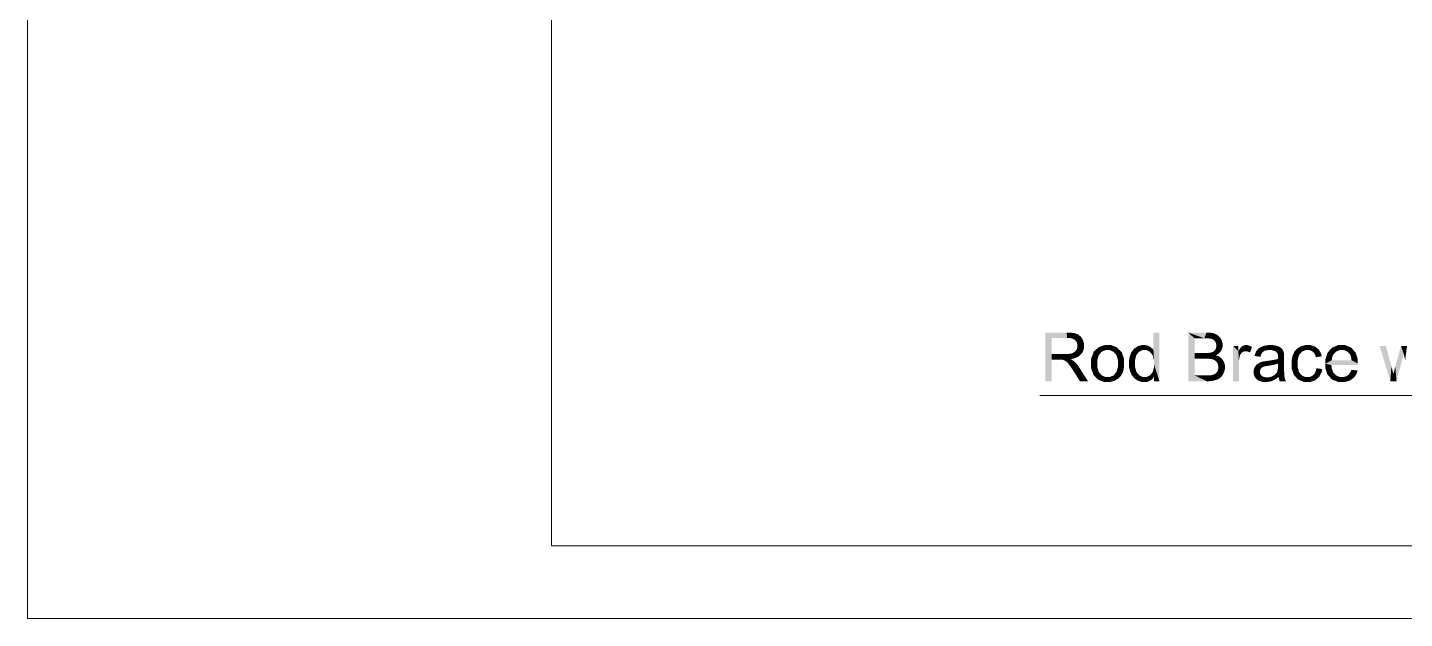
# Model space of a CAD drawing. Header units: millimetres. Extents: x 2 to 579, y 1 to 405.
# Drawn here: x 103.1 to 162.8, y 72.5 to 98.1 of the extents above; entities that cross this region are included whole.
import ezdxf

# ---------------------------------------------------------------- set-up
doc = ezdxf.new("R2010")
doc.units = ezdxf.units.MM
doc.linetypes.add('XKITLINE00', pattern=[0])
doc.layers.add('GraphicObject', color=6, linetype='Continuous', lineweight=0)
doc.layers.add('LinkedObject', color=7, linetype='Continuous', lineweight=0)

# ---------------------------------------------------------------- blocks, each defined once
blk = doc.blocks.new('*A3')
at = {"layer": 'GraphicObject', "color": 3, "linetype": 'XKITLINE00', "lineweight": 0}
for p, q in [((103.15, 211.464), (103.15, 72.512)), ((103.15, 72.512), (237.709, 72.512))]:
    blk.add_line(p, q, dxfattribs=at)
blk = doc.blocks.new('*A4')
at = {"layer": 'LinkedObject'}
for points in [[(147.489, 83.969), (147.211, 82.792), (147.211, 84.898)], [(147.211, 84.898), (147.489, 84.667), (147.489, 83.969)], [(148.155, 84.667), (147.211, 84.898), (148.143, 84.898)], [(147.489, 84.667), (147.211, 84.898), (148.155, 84.667)], [(148.143, 84.898), (148.272, 84.667), (148.155, 84.667)], [(148.498, 84.87), (148.143, 84.898), (148.284, 84.898)], [(148.571, 84.841), (148.143, 84.898), (148.498, 84.87)], [(148.443, 84.618), (148.143, 84.898), (148.571, 84.841)], [(148.272, 84.667), (148.143, 84.898), (148.443, 84.618)], [(148.571, 84.841), (148.497, 84.57), (148.443, 84.618)], [(148.644, 84.813), (148.497, 84.57), (148.571, 84.841)], [(148.497, 84.57), (148.644, 84.813), (148.551, 84.522)], [(148.551, 84.522), (148.644, 84.813), (148.804, 84.641)], [(148.804, 84.641), (148.644, 84.813), (148.761, 84.713)], [(152.158, 84.898), (151.899, 84.142), (151.899, 84.898)], [(152.158, 84.898), (151.922, 83.689), (151.899, 84.142)], [(151.922, 83.689), (152.158, 84.898), (152.158, 82.792)], [(153.403, 84.898), (153.681, 83.765), (153.403, 82.792)], [(153.681, 84.014), (153.681, 83.765), (153.403, 84.898)], [(153.403, 84.898), (153.681, 84.65), (153.681, 84.014)], [(154.103, 84.65), (153.403, 84.898), (154.193, 84.898)], [(153.681, 84.65), (153.403, 84.898), (154.103, 84.65)], [(154.103, 84.65), (154.193, 84.898), (154.217, 84.65)], [(154.193, 84.898), (154.377, 84.635), (154.217, 84.65)], [(154.314, 84.898), (154.377, 84.635), (154.193, 84.898)], [(154.508, 84.866), (154.377, 84.635), (154.314, 84.898)], [(154.377, 84.635), (154.508, 84.866), (154.424, 84.62)], [(154.424, 84.62), (154.508, 84.866), (154.471, 84.606)], [(154.471, 84.606), (154.508, 84.866), (154.581, 84.834)], [(154.581, 84.834), (154.543, 84.551), (154.471, 84.606)], [(154.654, 84.802), (154.543, 84.551), (154.581, 84.834)], [(154.768, 84.704), (154.543, 84.551), (154.654, 84.802)], [(154.809, 84.637), (154.543, 84.551), (154.768, 84.704)], [(148.747, 83.946), (148.44, 84.029), (148.522, 84.092)], [(148.55, 84.135), (148.747, 83.946), (148.522, 84.092)], [(148.578, 84.179), (148.747, 83.946), (148.55, 84.135)], [(148.804, 84.641), (148.606, 84.399), (148.551, 84.522)], [(148.578, 84.179), (148.892, 84.324), (148.747, 83.946)], [(148.606, 84.273), (148.892, 84.324), (148.578, 84.179)], [(148.848, 84.569), (148.606, 84.399), (148.804, 84.641)], [(148.892, 84.411), (148.606, 84.399), (148.848, 84.569)], [(148.892, 84.324), (148.606, 84.399), (148.892, 84.411)], [(148.606, 84.399), (148.892, 84.324), (148.606, 84.325)], [(148.892, 84.324), (148.606, 84.273), (148.606, 84.325)], [(148.747, 83.946), (148.892, 84.324), (148.82, 84.023)], [(148.82, 84.023), (148.892, 84.324), (148.892, 84.212)], [(149.435, 84.183), (149.199, 83.556), (149.317, 84.081)], [(149.529, 83.921), (149.199, 83.556), (149.435, 84.183)], [(149.317, 84.081), (149.199, 83.556), (149.199, 83.768)], [(149.773, 84.353), (149.435, 84.183), (149.533, 84.268)], [(149.914, 84.353), (149.435, 84.183), (149.773, 84.353)], [(149.817, 84.138), (149.435, 84.183), (149.914, 84.353)], [(149.435, 84.183), (149.656, 84.066), (149.593, 83.993)], [(149.656, 84.066), (149.435, 84.183), (149.817, 84.138)], [(149.529, 83.921), (149.435, 84.183), (149.593, 83.993)], [(149.817, 84.138), (149.914, 84.353), (149.914, 84.138)], [(149.914, 84.353), (150.01, 84.138), (149.914, 84.138)], [(150.328, 84.25), (149.914, 84.353), (150.071, 84.353)], [(150.428, 84.147), (149.914, 84.353), (150.328, 84.25)], [(150.169, 84.065), (149.914, 84.353), (150.428, 84.147)], [(150.01, 84.138), (149.914, 84.353), (150.169, 84.065)], [(150.169, 84.065), (150.428, 84.147), (150.233, 83.992)], [(150.428, 84.147), (150.298, 83.919), (150.233, 83.992)], [(150.298, 83.919), (150.428, 84.147), (150.362, 83.705)], [(150.362, 83.705), (150.428, 84.147), (150.627, 83.577)], [(150.627, 83.759), (150.428, 84.147), (150.528, 84.044)], [(150.627, 83.577), (150.428, 84.147), (150.627, 83.759)], [(150.95, 84.062), (151.217, 83.997), (150.912, 83.969)], [(151.064, 84.204), (151.217, 83.997), (150.95, 84.062)], [(151.275, 84.068), (151.064, 84.204), (151.14, 84.254)], [(151.217, 83.997), (151.064, 84.204), (151.275, 84.068)], [(151.216, 84.303), (151.418, 84.138), (151.14, 84.254)], [(151.14, 84.254), (151.418, 84.138), (151.275, 84.068)], [(151.385, 84.353), (151.418, 84.138), (151.216, 84.303)], [(151.479, 84.353), (151.418, 84.138), (151.385, 84.353)], [(151.418, 84.138), (151.479, 84.353), (151.505, 84.138)], [(151.479, 84.353), (151.593, 84.138), (151.505, 84.138)], [(151.548, 84.353), (151.593, 84.138), (151.479, 84.353)], [(151.671, 84.324), (151.593, 84.138), (151.548, 84.353)], [(151.724, 84.294), (151.593, 84.138), (151.671, 84.324)], [(151.724, 84.294), (151.742, 84.065), (151.593, 84.138)], [(151.778, 84.265), (151.742, 84.065), (151.724, 84.294)], [(151.866, 84.189), (151.742, 84.065), (151.778, 84.265)], [(151.899, 84.142), (151.742, 84.065), (151.866, 84.189)], [(151.742, 84.065), (151.899, 84.142), (151.802, 83.992)], [(151.802, 83.992), (151.899, 84.142), (151.862, 83.918)], [(151.899, 84.142), (151.922, 83.689), (151.862, 83.918)], [(154.537, 84.106), (154.819, 84.105), (154.457, 84.054)], [(154.457, 84.054), (154.819, 84.105), (154.672, 83.949)], [(154.564, 84.143), (154.819, 84.105), (154.537, 84.106)], [(154.543, 84.551), (154.809, 84.637), (154.568, 84.511)], [(154.819, 84.105), (154.564, 84.143), (154.591, 84.18)], [(154.809, 84.637), (154.593, 84.471), (154.568, 84.511)], [(154.591, 84.18), (154.892, 84.359), (154.819, 84.105)], [(154.618, 84.271), (154.892, 84.359), (154.591, 84.18)], [(154.593, 84.471), (154.809, 84.637), (154.618, 84.379)], [(154.618, 84.379), (154.809, 84.637), (154.892, 84.359)], [(154.892, 84.359), (154.618, 84.327), (154.618, 84.379)], [(154.618, 84.327), (154.892, 84.359), (154.618, 84.271)], [(154.672, 83.949), (154.819, 84.105), (154.782, 84.046)], [(154.892, 84.432), (154.809, 84.637), (154.851, 84.571)], [(154.892, 84.359), (154.809, 84.637), (154.892, 84.432)], [(154.819, 84.105), (154.892, 84.359), (154.855, 84.165)], [(154.855, 84.165), (154.892, 84.359), (154.892, 84.292)], [(155.341, 84.319), (155.574, 84.087), (155.341, 82.792)], [(155.574, 84.087), (155.341, 84.319), (155.574, 84.319)], [(155.341, 82.792), (155.574, 84.087), (155.6, 82.792)], [(155.738, 84.301), (155.574, 84.087), (155.701, 84.275)], [(155.848, 84.085), (155.574, 84.087), (155.738, 84.301)], [(155.701, 84.275), (155.574, 84.087), (155.619, 84.168)], [(155.574, 84.087), (155.6, 83.591), (155.6, 82.792)], [(155.6, 83.591), (155.574, 84.087), (155.6, 83.673)], [(155.6, 83.673), (155.574, 84.087), (155.621, 83.824)], [(155.621, 83.824), (155.574, 84.087), (155.643, 83.893)], [(155.643, 83.893), (155.574, 84.087), (155.657, 83.938)], [(155.657, 83.938), (155.574, 84.087), (155.705, 84.009)], [(155.705, 84.009), (155.574, 84.087), (155.738, 84.034)], [(155.738, 84.034), (155.574, 84.087), (155.772, 84.06)], [(155.772, 84.06), (155.574, 84.087), (155.848, 84.085)], [(155.776, 84.327), (155.89, 84.085), (155.738, 84.301)], [(155.738, 84.301), (155.89, 84.085), (155.848, 84.085)], [(155.858, 84.353), (155.89, 84.085), (155.776, 84.327)], [(155.903, 84.353), (155.89, 84.085), (155.858, 84.353)], [(155.903, 84.353), (155.937, 84.085), (155.89, 84.085)], [(156.101, 84.311), (155.903, 84.353), (155.969, 84.353)], [(156.168, 84.27), (155.903, 84.353), (156.101, 84.311)], [(156.031, 84.058), (155.903, 84.353), (156.168, 84.27)], [(155.937, 84.085), (155.903, 84.353), (156.031, 84.058)], [(156.031, 84.058), (156.168, 84.27), (156.078, 84.031)], [(156.391, 84.145), (156.278, 83.883), (156.352, 84.095)], [(156.615, 84.043), (156.278, 83.883), (156.391, 84.145)], [(156.352, 84.095), (156.278, 83.883), (156.295, 83.964)], [(156.431, 84.195), (156.702, 84.106), (156.391, 84.145)], [(156.615, 84.043), (156.391, 84.145), (156.659, 84.074)], [(156.659, 84.074), (156.391, 84.145), (156.702, 84.106)], [(156.545, 84.272), (156.702, 84.106), (156.431, 84.195)], [(156.62, 84.299), (156.702, 84.106), (156.545, 84.272)], [(156.867, 84.353), (156.62, 84.299), (156.694, 84.326)], [(156.837, 84.138), (156.62, 84.299), (156.867, 84.353)], [(156.702, 84.106), (156.62, 84.299), (156.837, 84.138)], [(156.837, 84.138), (156.867, 84.353), (156.928, 84.138)], [(156.928, 84.138), (156.867, 84.353), (157.025, 84.138)], [(156.966, 84.353), (157.025, 84.138), (156.867, 84.353)], [(157.222, 84.33), (156.966, 84.353), (157.063, 84.353)], [(157.283, 84.307), (156.966, 84.353), (157.222, 84.33)], [(157.172, 84.094), (156.966, 84.353), (157.283, 84.307)], [(157.025, 84.138), (156.966, 84.353), (157.172, 84.094)], [(157.172, 84.094), (157.283, 84.307), (157.222, 84.051)], [(157.222, 84.051), (157.283, 84.307), (157.258, 84.018)], [(157.283, 84.307), (157.295, 83.907), (157.258, 84.018)], [(157.463, 84.191), (157.295, 83.907), (157.283, 84.307)], [(157.434, 84.226), (157.283, 84.307), (157.344, 84.284)], [(157.463, 84.191), (157.283, 84.307), (157.434, 84.226)], [(157.491, 84.156), (157.295, 83.907), (157.463, 84.191)], [(157.532, 84.068), (157.295, 83.907), (157.491, 84.156)], [(157.543, 84.015), (157.295, 83.907), (157.532, 84.068)], [(158.001, 84.075), (158.265, 84), (157.96, 83.982)], [(158.125, 84.214), (158.265, 84), (158.001, 84.075)], [(158.326, 84.07), (158.125, 84.214), (158.209, 84.26)], [(158.265, 84), (158.125, 84.214), (158.326, 84.07)], [(158.292, 84.306), (158.485, 84.14), (158.209, 84.26)], [(158.209, 84.26), (158.485, 84.14), (158.326, 84.07)], [(158.474, 84.353), (158.485, 84.14), (158.292, 84.306)], [(158.572, 84.353), (158.485, 84.14), (158.474, 84.353)], [(158.485, 84.14), (158.572, 84.353), (158.582, 84.14)], [(158.572, 84.353), (158.647, 84.14), (158.582, 84.14)], [(158.899, 84.29), (158.572, 84.353), (158.696, 84.353)], [(158.978, 84.227), (158.572, 84.353), (158.899, 84.29)], [(158.757, 84.101), (158.572, 84.353), (158.978, 84.227)], [(158.647, 84.14), (158.572, 84.353), (158.757, 84.101)], [(158.757, 84.101), (158.978, 84.227), (158.802, 84.062)], [(158.978, 84.227), (158.848, 84.023), (158.802, 84.062)], [(158.848, 84.023), (158.978, 84.227), (158.911, 83.908)], [(158.911, 83.908), (158.978, 84.227), (159.18, 83.868)], [(159.158, 83.984), (158.978, 84.227), (159.056, 84.164)], [(159.18, 83.868), (158.978, 84.227), (159.158, 83.984)], [(159.538, 84.14), (159.34, 83.735), (159.439, 84.034)], [(159.693, 83.961), (159.34, 83.735), (159.538, 84.14)], [(159.637, 84.247), (159.815, 84.08), (159.538, 84.14)], [(159.538, 84.14), (159.815, 84.08), (159.693, 83.961)], [(160.051, 84.353), (159.637, 84.247), (159.894, 84.353)], [(159.964, 84.14), (159.637, 84.247), (160.051, 84.353)], [(159.815, 84.08), (159.637, 84.247), (159.964, 84.14)], [(159.964, 84.14), (160.051, 84.353), (160.053, 84.14)], [(160.051, 84.353), (160.151, 84.14), (160.053, 84.14)], [(160.454, 84.249), (160.051, 84.353), (160.204, 84.353)], [(160.551, 84.144), (160.051, 84.353), (160.454, 84.249)], [(160.311, 84.065), (160.051, 84.353), (160.551, 84.144)], [(160.151, 84.14), (160.051, 84.353), (160.311, 84.065)], [(160.311, 84.065), (160.551, 84.144), (160.373, 83.991)], [(160.551, 84.144), (160.413, 83.943), (160.373, 83.991)], [(160.413, 83.943), (160.551, 84.144), (160.462, 83.798)], [(160.462, 83.798), (160.551, 84.144), (160.745, 83.747)], [(160.745, 83.747), (160.551, 84.144), (160.648, 84.04)], [(161.958, 84.319), (162.156, 82.792), (161.691, 84.319)], [(162.201, 83.437), (162.156, 82.792), (161.958, 84.319)], [(162.616, 84.319), (162.736, 83.967), (162.369, 83.424)], [(162.878, 84.319), (162.736, 83.967), (162.616, 84.319)], [(162.736, 83.967), (162.878, 84.319), (162.796, 83.705)], [(147.489, 83.969), (147.489, 83.727), (147.211, 82.792)], [(147.211, 82.792), (147.489, 83.727), (147.489, 82.792)], [(147.812, 83.727), (147.489, 83.969), (148.087, 83.969)], [(147.489, 83.727), (147.489, 83.969), (147.812, 83.727)], [(147.812, 83.727), (148.087, 83.969), (147.866, 83.727)], [(147.866, 83.727), (148.087, 83.969), (147.943, 83.722)], [(147.943, 83.722), (148.087, 83.969), (147.967, 83.717)], [(147.967, 83.717), (148.087, 83.969), (147.999, 83.709)], [(147.999, 83.709), (148.087, 83.969), (148.063, 83.681)], [(148.063, 83.681), (148.087, 83.969), (148.183, 83.969)], [(148.063, 83.681), (148.183, 83.969), (148.094, 83.661)], [(148.183, 83.969), (148.3, 83.75), (148.094, 83.661)], [(148.094, 83.661), (148.3, 83.75), (148.125, 83.641)], [(148.3, 83.75), (148.196, 83.571), (148.125, 83.641)], [(148.332, 83.989), (148.3, 83.75), (148.183, 83.969)], [(148.355, 83.724), (148.196, 83.571), (148.3, 83.75)], [(148.196, 83.571), (148.355, 83.724), (148.235, 83.521)], [(148.235, 83.521), (148.355, 83.724), (148.275, 83.47)], [(148.275, 83.47), (148.355, 83.724), (148.468, 83.646)], [(148.468, 83.646), (148.375, 83.325), (148.275, 83.47)], [(148.3, 83.75), (148.332, 83.989), (148.451, 83.771)], [(148.386, 84.009), (148.747, 83.946), (148.332, 83.989)], [(148.675, 83.869), (148.332, 83.989), (148.747, 83.946)], [(148.451, 83.771), (148.332, 83.989), (148.675, 83.869)], [(148.468, 83.646), (148.355, 83.724), (148.439, 83.671)], [(148.528, 83.59), (148.375, 83.325), (148.468, 83.646)], [(148.644, 83.45), (148.375, 83.325), (148.528, 83.59)], [(148.44, 84.029), (148.747, 83.946), (148.386, 84.009)], [(149.465, 83.702), (149.199, 83.556), (149.529, 83.921)], [(149.199, 83.556), (149.465, 83.702), (149.465, 83.555)], [(149.199, 83.556), (149.397, 82.964), (149.199, 83.362)], [(149.465, 83.409), (149.397, 82.964), (149.199, 83.556)], [(149.465, 83.409), (149.199, 83.556), (149.465, 83.555)], [(150.298, 83.191), (150.627, 83.577), (150.539, 83.114)], [(150.362, 83.414), (150.627, 83.577), (150.298, 83.191)], [(150.362, 83.705), (150.627, 83.577), (150.362, 83.564)], [(150.627, 83.577), (150.362, 83.414), (150.362, 83.564)], [(150.539, 83.114), (150.627, 83.577), (150.583, 83.198)], [(150.583, 83.198), (150.627, 83.577), (150.627, 83.43)], [(150.912, 83.969), (150.836, 83.554), (150.874, 83.876)], [(151.159, 83.927), (150.836, 83.554), (150.912, 83.969)], [(151.101, 83.705), (150.836, 83.554), (151.159, 83.927)], [(150.874, 83.876), (150.836, 83.554), (150.836, 83.668)], [(150.836, 83.554), (151.101, 83.705), (151.101, 83.554)], [(150.836, 83.554), (151.101, 83.407), (150.836, 83.437)], [(151.101, 83.407), (150.836, 83.554), (151.101, 83.554)], [(150.912, 83.969), (151.217, 83.997), (151.159, 83.927)], [(151.922, 83.689), (152.158, 82.792), (151.922, 83.532)], [(151.922, 83.532), (152.158, 82.792), (151.922, 83.39)], [(153.403, 82.792), (153.681, 83.765), (153.681, 83.041)], [(154.169, 83.765), (153.681, 84.014), (154.137, 84.014)], [(153.681, 83.765), (153.681, 84.014), (154.169, 83.765)], [(154.27, 83.765), (154.137, 84.014), (154.23, 84.014)], [(154.169, 83.765), (154.137, 84.014), (154.27, 83.765)], [(154.363, 84.026), (154.598, 83.913), (154.23, 84.014)], [(154.23, 84.014), (154.598, 83.913), (154.27, 83.765)], [(154.27, 83.765), (154.598, 83.913), (154.424, 83.748)], [(154.404, 84.038), (154.672, 83.949), (154.363, 84.026)], [(154.598, 83.913), (154.363, 84.026), (154.672, 83.949)], [(154.457, 84.054), (154.672, 83.949), (154.404, 84.038)], [(154.598, 83.913), (154.478, 83.73), (154.424, 83.748)], [(154.478, 83.73), (154.598, 83.913), (154.531, 83.712)], [(154.531, 83.712), (154.598, 83.913), (154.615, 83.651)], [(154.84, 83.789), (154.598, 83.913), (154.693, 83.885)], [(154.615, 83.651), (154.598, 83.913), (154.84, 83.789)], [(154.615, 83.651), (154.84, 83.789), (154.646, 83.608)], [(154.646, 83.608), (154.84, 83.789), (154.676, 83.564)], [(154.676, 83.564), (154.84, 83.789), (154.891, 83.722)], [(154.891, 83.722), (154.707, 83.462), (154.676, 83.564)], [(154.942, 83.654), (154.707, 83.462), (154.891, 83.722)], [(154.993, 83.495), (154.707, 83.462), (154.942, 83.654)], [(154.993, 83.403), (154.707, 83.462), (154.993, 83.495)], [(156.551, 83.93), (156.278, 83.883), (156.615, 84.043)], [(156.278, 83.883), (156.551, 83.93), (156.53, 83.849)], [(156.377, 83.52), (156.545, 83.325), (156.31, 83.446)], [(156.563, 83.353), (156.377, 83.52), (156.418, 83.548)], [(156.545, 83.325), (156.377, 83.52), (156.563, 83.353)], [(156.459, 83.576), (156.614, 83.395), (156.418, 83.548)], [(156.418, 83.548), (156.614, 83.395), (156.563, 83.353)], [(156.552, 83.619), (156.614, 83.395), (156.459, 83.576)], [(156.604, 83.633), (156.614, 83.395), (156.552, 83.619)], [(156.642, 83.643), (156.68, 83.424), (156.604, 83.633)], [(156.614, 83.395), (156.604, 83.633), (156.647, 83.409)], [(156.647, 83.409), (156.604, 83.633), (156.68, 83.424)], [(156.756, 83.663), (156.793, 83.45), (156.642, 83.643)], [(156.642, 83.643), (156.793, 83.45), (156.68, 83.424)], [(156.833, 83.672), (156.873, 83.461), (156.756, 83.663)], [(156.756, 83.663), (156.873, 83.461), (156.793, 83.45)], [(156.989, 83.691), (157.013, 83.481), (156.833, 83.672)], [(156.833, 83.672), (157.013, 83.481), (156.873, 83.461)], [(157.22, 83.735), (157.295, 83.559), (156.989, 83.691)], [(156.989, 83.691), (157.295, 83.559), (157.013, 83.481)], [(157.013, 83.481), (157.295, 83.559), (157.225, 83.53)], [(157.293, 83.761), (157.295, 83.559), (157.22, 83.735)], [(157.294, 83.788), (157.55, 83.982), (157.293, 83.761)], [(157.293, 83.761), (157.55, 83.982), (157.295, 83.559)], [(157.556, 83.777), (157.293, 83.464), (157.295, 83.559)], [(157.556, 83.432), (157.293, 83.464), (157.556, 83.777)], [(157.556, 83.432), (157.293, 83.378), (157.293, 83.464)], [(157.295, 83.821), (157.55, 83.982), (157.294, 83.788)], [(157.295, 83.907), (157.543, 84.015), (157.55, 83.982)], [(157.295, 83.907), (157.55, 83.982), (157.295, 83.828)], [(157.295, 83.828), (157.55, 83.982), (157.295, 83.821)], [(157.556, 83.863), (157.295, 83.559), (157.55, 83.982)], [(157.556, 83.777), (157.295, 83.559), (157.556, 83.863)], [(157.96, 83.982), (157.878, 83.55), (157.919, 83.89)], [(158.205, 83.93), (157.878, 83.55), (157.96, 83.982)], [(158.144, 83.709), (157.878, 83.55), (158.205, 83.93)], [(157.919, 83.89), (157.878, 83.55), (157.878, 83.673)], [(157.878, 83.55), (158.144, 83.709), (158.144, 83.557)], [(158.144, 83.403), (157.878, 83.55), (158.144, 83.557)], [(157.878, 83.55), (158.068, 82.963), (157.878, 83.359)], [(158.144, 83.403), (158.068, 82.963), (157.878, 83.55)], [(157.96, 83.982), (158.265, 84), (158.205, 83.93)], [(158.911, 83.908), (159.18, 83.868), (158.929, 83.83)], [(159.626, 83.802), (159.34, 83.735), (159.693, 83.961)], [(159.34, 83.735), (159.626, 83.802), (159.62, 83.702)], [(159.62, 83.702), (159.34, 83.543), (159.34, 83.735)], [(159.62, 83.702), (160.745, 83.558), (159.34, 83.543)], [(160.745, 83.547), (159.34, 83.543), (160.745, 83.558)], [(160.744, 83.512), (159.34, 83.543), (160.745, 83.547)], [(159.34, 83.543), (159.536, 82.965), (159.34, 83.357)], [(159.612, 83.364), (159.536, 82.965), (159.34, 83.543)], [(159.612, 83.364), (159.34, 83.543), (159.605, 83.489)], [(160.743, 83.489), (159.34, 83.543), (160.744, 83.512)], [(159.605, 83.489), (159.34, 83.543), (160.743, 83.489)], [(160.471, 83.702), (160.745, 83.558), (159.62, 83.702)], [(160.462, 83.798), (160.745, 83.747), (160.471, 83.702)], [(160.745, 83.558), (160.471, 83.702), (160.745, 83.747)], [(162.369, 83.424), (162.736, 83.967), (162.423, 82.792)], [(148.375, 83.325), (148.644, 83.45), (148.436, 83.23)], [(148.436, 83.23), (148.644, 83.45), (148.698, 83.365)], [(148.436, 83.23), (148.698, 83.365), (148.714, 82.792)], [(148.714, 82.792), (148.698, 83.365), (149.062, 82.792)], [(149.199, 83.362), (149.397, 82.964), (149.298, 83.067)], [(149.529, 83.19), (149.397, 82.964), (149.465, 83.409)], [(149.397, 82.964), (149.529, 83.19), (149.593, 83.117)], [(149.656, 83.044), (149.397, 82.964), (149.593, 83.117)], [(149.656, 83.044), (149.914, 82.759), (149.397, 82.964)], [(149.397, 82.964), (149.914, 82.759), (149.495, 82.861)], [(149.817, 82.971), (149.914, 82.759), (149.656, 83.044)], [(149.914, 82.759), (149.817, 82.971), (149.914, 82.971)], [(149.914, 82.759), (150.01, 82.971), (150.014, 82.759)], [(150.01, 82.971), (149.914, 82.759), (149.914, 82.971)], [(150.282, 82.852), (150.01, 82.971), (150.17, 83.044)], [(150.198, 82.805), (150.01, 82.971), (150.282, 82.852)], [(150.014, 82.759), (150.01, 82.971), (150.198, 82.805)], [(150.234, 83.118), (150.366, 82.899), (150.17, 83.044)], [(150.17, 83.044), (150.366, 82.899), (150.282, 82.852)], [(150.539, 83.114), (150.234, 83.118), (150.298, 83.191)], [(150.495, 83.03), (150.234, 83.118), (150.539, 83.114)], [(150.366, 82.899), (150.234, 83.118), (150.495, 83.03)], [(150.836, 83.437), (151.101, 83.407), (150.878, 83.23)], [(150.878, 83.23), (151.101, 83.407), (150.92, 83.14)], [(150.92, 83.14), (151.101, 83.407), (151.163, 83.189)], [(151.163, 83.189), (151.08, 82.909), (150.92, 83.14)], [(150.92, 83.14), (151.08, 82.909), (150.962, 83.05)], [(151.225, 83.116), (151.08, 82.909), (151.163, 83.189)], [(151.08, 82.909), (151.225, 83.116), (151.157, 82.859)], [(151.157, 82.859), (151.225, 83.116), (151.286, 83.044)], [(151.286, 83.044), (151.492, 82.759), (151.157, 82.859)], [(151.432, 82.971), (151.492, 82.759), (151.286, 83.044)], [(151.492, 82.759), (151.432, 82.971), (151.516, 82.971)], [(151.492, 82.759), (151.918, 82.986), (151.633, 82.759)], [(151.601, 82.971), (151.918, 82.986), (151.492, 82.759)], [(151.601, 82.971), (151.492, 82.759), (151.516, 82.971)], [(151.745, 83.04), (151.918, 82.986), (151.601, 82.971)], [(151.633, 82.759), (151.918, 82.986), (151.846, 82.872)], [(151.918, 82.986), (151.745, 83.04), (151.804, 83.11)], [(151.863, 83.179), (151.918, 82.986), (151.804, 83.11)], [(151.922, 83.39), (152.158, 82.792), (151.863, 83.179)], [(151.863, 83.179), (152.158, 82.792), (151.918, 82.986)], [(151.918, 82.986), (152.158, 82.792), (151.918, 82.792)], [(153.681, 83.041), (154.206, 82.792), (153.403, 82.792)], [(154.207, 83.041), (154.206, 82.792), (153.681, 83.041)], [(154.207, 83.041), (154.306, 82.792), (154.206, 82.792)], [(154.274, 83.041), (154.306, 82.792), (154.207, 83.041)], [(154.37, 83.046), (154.476, 82.81), (154.274, 83.041)], [(154.274, 83.041), (154.476, 82.81), (154.306, 82.792)], [(154.397, 83.051), (154.476, 82.81), (154.37, 83.046)], [(154.546, 82.827), (154.397, 83.051), (154.445, 83.059)], [(154.476, 82.81), (154.397, 83.051), (154.546, 82.827)], [(154.526, 83.088), (154.776, 82.932), (154.445, 83.059)], [(154.445, 83.059), (154.776, 82.932), (154.546, 82.827)], [(154.558, 83.108), (154.776, 82.932), (154.526, 83.088)], [(154.546, 82.827), (154.776, 82.932), (154.615, 82.845)], [(154.776, 82.932), (154.558, 83.108), (154.591, 83.128)], [(154.644, 83.187), (154.931, 83.128), (154.591, 83.128)], [(154.591, 83.128), (154.931, 83.128), (154.776, 82.932)], [(154.615, 82.845), (154.776, 82.932), (154.73, 82.897)], [(154.665, 83.225), (154.931, 83.128), (154.644, 83.187)], [(154.931, 83.128), (154.665, 83.225), (154.686, 83.264)], [(154.686, 83.264), (154.993, 83.403), (154.931, 83.128)], [(154.707, 83.353), (154.993, 83.403), (154.686, 83.264)], [(154.707, 83.462), (154.993, 83.403), (154.707, 83.403)], [(154.993, 83.403), (154.707, 83.353), (154.707, 83.403)], [(154.776, 82.932), (154.931, 83.128), (154.822, 82.966)], [(154.822, 82.966), (154.931, 83.128), (154.899, 83.064)], [(154.931, 83.128), (154.993, 83.403), (154.962, 83.191)], [(154.962, 83.191), (154.993, 83.403), (154.993, 83.329)], [(156.284, 83.4), (156.233, 83.195), (156.259, 83.353)], [(156.527, 83.298), (156.233, 83.195), (156.284, 83.4)], [(156.259, 83.353), (156.233, 83.195), (156.233, 83.251)], [(156.509, 83.236), (156.233, 83.195), (156.527, 83.298)], [(156.233, 83.195), (156.509, 83.236), (156.509, 83.202)], [(156.509, 83.15), (156.233, 83.195), (156.509, 83.202)], [(156.233, 83.195), (156.509, 83.15), (156.233, 83.1)], [(156.233, 83.1), (156.509, 83.15), (156.301, 82.943)], [(156.31, 83.446), (156.545, 83.325), (156.284, 83.4)], [(156.284, 83.4), (156.545, 83.325), (156.527, 83.298)], [(156.301, 82.943), (156.509, 83.15), (156.368, 82.881)], [(156.368, 82.881), (156.509, 83.15), (156.548, 83.064)], [(156.548, 83.064), (156.436, 82.82), (156.368, 82.881)], [(156.587, 83.03), (156.436, 82.82), (156.548, 83.064)], [(156.627, 82.995), (156.436, 82.82), (156.587, 83.03)], [(156.436, 82.82), (156.627, 82.995), (156.629, 82.759)], [(156.754, 82.759), (156.627, 82.995), (156.741, 82.961)], [(156.629, 82.759), (156.627, 82.995), (156.754, 82.759)], [(156.741, 82.961), (156.83, 82.759), (156.754, 82.759)], [(156.816, 82.961), (156.83, 82.759), (156.741, 82.961)], [(156.891, 82.961), (156.83, 82.759), (156.816, 82.961)], [(156.83, 82.759), (156.891, 82.961), (156.973, 82.784)], [(157.039, 82.808), (156.891, 82.961), (157.023, 82.993)], [(156.973, 82.784), (156.891, 82.961), (157.039, 82.808)], [(157.316, 82.98), (157.023, 82.993), (157.081, 83.026)], [(157.244, 82.919), (157.023, 82.993), (157.316, 82.98)], [(157.105, 82.833), (157.023, 82.993), (157.244, 82.919)], [(157.039, 82.808), (157.023, 82.993), (157.105, 82.833)], [(157.139, 83.059), (157.564, 83.024), (157.081, 83.026)], [(157.564, 83.024), (157.316, 82.98), (157.081, 83.026)], [(157.139, 83.059), (157.556, 83.252), (157.564, 83.024)], [(157.225, 83.148), (157.556, 83.252), (157.139, 83.059)], [(157.252, 83.205), (157.556, 83.252), (157.225, 83.148)], [(157.556, 83.252), (157.252, 83.205), (157.273, 83.249)], [(157.273, 83.249), (157.556, 83.432), (157.556, 83.252)], [(157.293, 83.378), (157.556, 83.432), (157.273, 83.249)], [(157.316, 82.98), (157.564, 83.024), (157.322, 82.926)], [(157.322, 82.926), (157.564, 83.024), (157.573, 82.976)], [(157.573, 82.976), (157.348, 82.832), (157.322, 82.926)], [(157.581, 82.928), (157.348, 82.832), (157.573, 82.976)], [(157.581, 82.928), (157.369, 82.792), (157.348, 82.832)], [(157.614, 82.836), (157.369, 82.792), (157.581, 82.928)], [(157.878, 83.359), (158.068, 82.963), (157.973, 83.066)], [(158.202, 83.18), (158.068, 82.963), (158.144, 83.403)], [(158.068, 82.963), (158.202, 83.18), (158.261, 83.111)], [(158.32, 83.041), (158.068, 82.963), (158.261, 83.111)], [(158.32, 83.041), (158.571, 82.759), (158.068, 82.963)], [(158.068, 82.963), (158.571, 82.759), (158.163, 82.861)], [(158.473, 82.971), (158.571, 82.759), (158.32, 83.041)], [(158.571, 82.759), (158.473, 82.971), (158.568, 82.971)], [(158.644, 82.971), (158.571, 82.759), (158.568, 82.971)], [(158.644, 82.971), (158.992, 82.907), (158.571, 82.759)], [(158.571, 82.759), (158.992, 82.907), (158.696, 82.759)], [(158.77, 83.018), (158.992, 82.907), (158.644, 82.971)], [(158.696, 82.759), (158.992, 82.907), (158.906, 82.833)], [(158.992, 82.907), (158.77, 83.018), (158.821, 83.065)], [(158.872, 83.111), (158.992, 82.907), (158.821, 83.065)], [(158.872, 83.111), (159.205, 83.319), (158.992, 82.907)], [(158.937, 83.255), (159.205, 83.319), (158.872, 83.111)], [(159.205, 83.319), (158.937, 83.255), (158.95, 83.352)], [(158.992, 82.907), (159.205, 83.319), (159.078, 82.982)], [(159.078, 82.982), (159.205, 83.319), (159.184, 83.187)], [(159.34, 83.357), (159.536, 82.965), (159.438, 83.068)], [(159.683, 83.171), (159.536, 82.965), (159.612, 83.364)], [(159.536, 82.965), (159.683, 83.171), (159.634, 82.862)], [(159.747, 83.105), (159.634, 82.862), (159.683, 83.171)], [(159.811, 83.038), (159.634, 82.862), (159.747, 83.105)], [(159.811, 83.038), (160.066, 82.759), (159.634, 82.862)], [(159.97, 82.971), (160.066, 82.759), (159.811, 83.038)], [(160.066, 82.971), (160.066, 82.759), (159.97, 82.971)], [(160.137, 82.971), (160.502, 82.888), (160.066, 82.759)], [(160.137, 82.971), (160.066, 82.759), (160.066, 82.971)], [(160.066, 82.759), (160.502, 82.888), (160.199, 82.759)], [(160.258, 83.009), (160.502, 82.888), (160.137, 82.971)], [(160.199, 82.759), (160.502, 82.888), (160.417, 82.823)], [(160.309, 83.046), (160.587, 82.952), (160.258, 83.009)], [(160.502, 82.888), (160.258, 83.009), (160.587, 82.952)], [(160.359, 83.084), (160.587, 82.952), (160.309, 83.046)], [(160.359, 83.084), (160.736, 83.251), (160.587, 82.952)], [(160.438, 83.203), (160.736, 83.251), (160.359, 83.084)], [(160.736, 83.251), (160.438, 83.203), (160.468, 83.285)], [(160.587, 82.952), (160.736, 83.251), (160.704, 83.134)], [(162.29, 83.11), (162.156, 82.792), (162.201, 83.437)], [(162.156, 82.792), (162.29, 83.11), (162.423, 82.792)], [(162.293, 83.122), (162.423, 82.792), (162.29, 83.11)], [(162.332, 83.279), (162.423, 82.792), (162.293, 83.122)], [(162.369, 83.424), (162.423, 82.792), (162.332, 83.279)], [(149.495, 82.861), (149.914, 82.759), (149.754, 82.759)], [(151.157, 82.859), (151.492, 82.759), (151.233, 82.809)], [(151.233, 82.809), (151.492, 82.759), (151.401, 82.759)], [(157.369, 82.792), (157.614, 82.836), (157.638, 82.792)], [(158.163, 82.861), (158.571, 82.759), (158.415, 82.759)], [(159.634, 82.862), (160.066, 82.759), (159.899, 82.759)]]:
    blk.add_hatch(color=7, dxfattribs=at).paths.add_polyline_path(points, flags=17)
at = {"layer": 'LinkedObject', "color": 2, "linetype": 'XKITLINE00', "lineweight": 0}
for p, q in [((125.83, 75.655), (125.83, 147.147)), ((209.982, 75.655), (125.83, 75.655))]:
    blk.add_line(p, q, dxfattribs=at)
at = {"layer": 'LinkedObject', "color": 7, "linetype": 'XKITLINE00', "lineweight": 0}
for p, q in [((146.98, 82.169), (149.103, 82.169)), ((149.103, 82.169), (150.737, 82.169)), ((150.737, 82.169), (152.371, 82.169)), ((152.371, 82.169), (153.188, 82.169)), ((153.188, 82.169), (155.149, 82.169)), ((155.149, 82.169), (156.128, 82.169)), ((156.128, 82.169), (157.762, 82.169)), ((157.762, 82.169), (159.232, 82.169)), ((159.232, 82.169), (160.867, 82.169)), ((160.867, 82.169), (161.684, 82.169)), ((161.684, 82.169), (163.807, 82.169))]:
    blk.add_line(p, q, dxfattribs=at)

msp = doc.modelspace()

# ---------------------------------------------------------------- block references
at = {"lineweight": 0}
for name in ['*A3', '*A4']:
    msp.add_blockref(name, (0, 0), dxfattribs=at)

doc.saveas('drawing.dxf')
